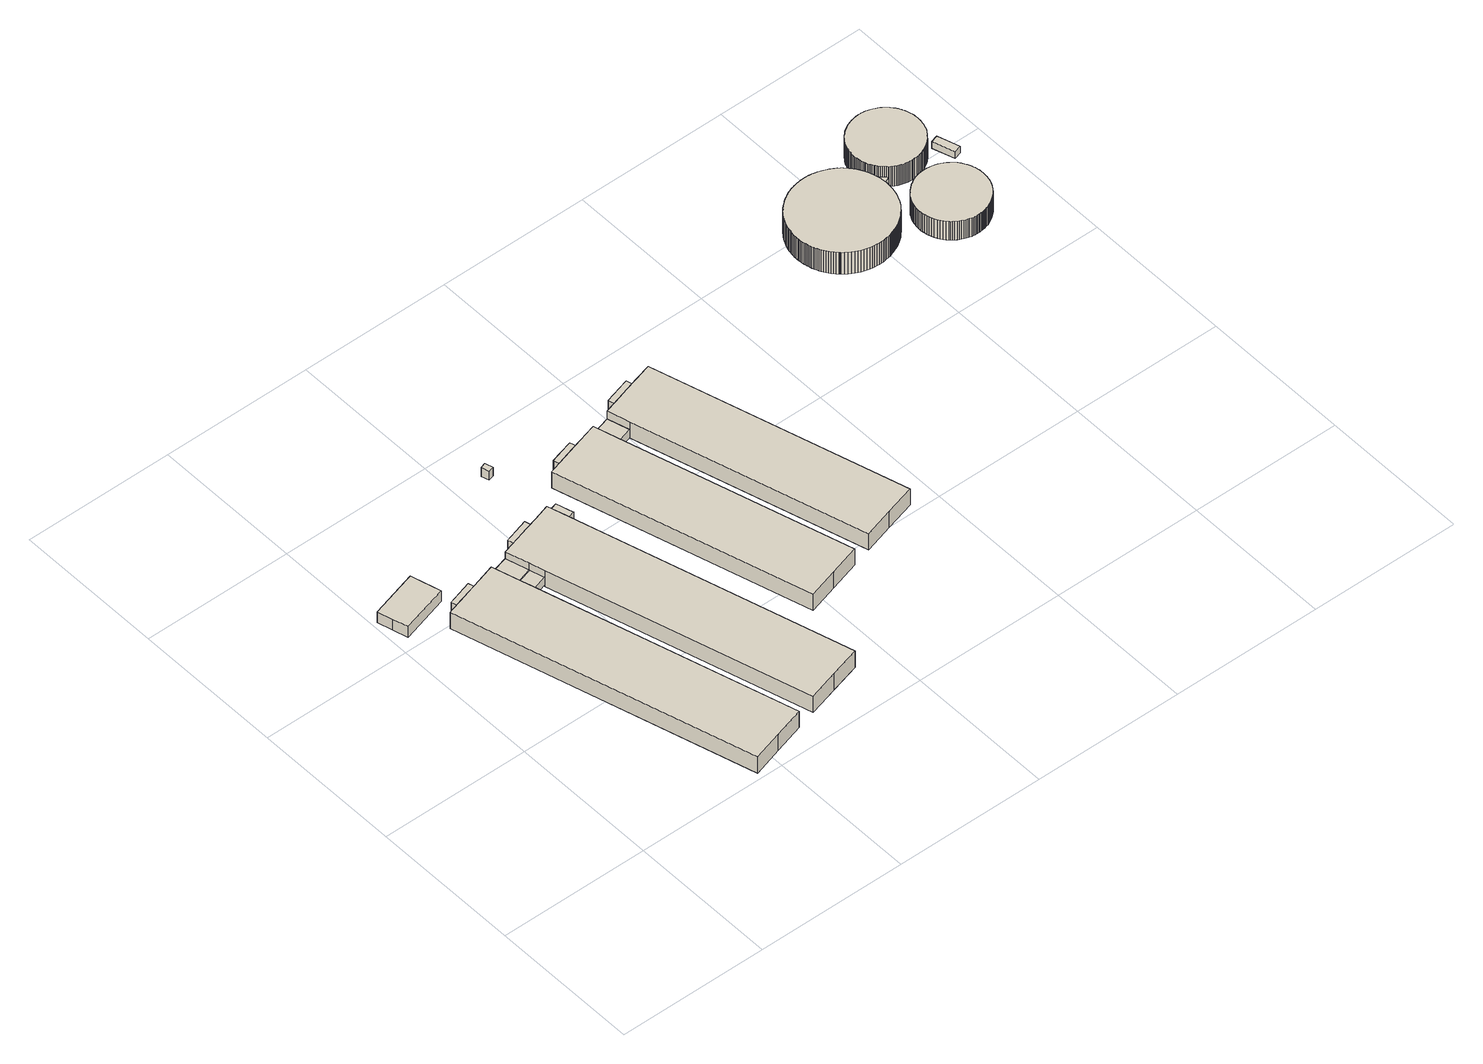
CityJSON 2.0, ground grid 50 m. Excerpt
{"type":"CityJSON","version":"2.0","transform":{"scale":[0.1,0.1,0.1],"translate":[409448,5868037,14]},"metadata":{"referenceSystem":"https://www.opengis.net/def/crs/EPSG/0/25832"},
"CityObjects":{
"building1":{"type":"Building","attributes":{"Gemeindeschluessel":"03454033","AbsoluteHoehe":"15.925","MittlereTraufHoehe":"20.019","Firsthoehe":"21.079","function":"31001_2720","roofType":"3100","measuredHeight":5.15},"address":[{"country":"Germany","locality":"Lorup"}],"geometry":[{"type":"MultiSurface","lod":"1","boundaries":[[[0,1,2,3,4,5,6]],[[7,8,9,10,11,12,13]],[[7,13,6,5]],[[8,7,5,4]],[[9,8,4,3]],[[10,9,3,2]],[[11,10,2,1]],[[12,11,1,0]],[[13,12,0,6]]]}]},
"building2":{"type":"Building","attributes":{"name":"Silos","Gemeindeschluessel":"03454033","AbsoluteHoehe":"16.427","MittlereTraufHoehe":"22.022","Firsthoehe":"24.726","function":"31001_2720","roofType":"3100","measuredHeight":8.3},"address":[{"country":"Germany","locality":"Lorup"}],"children":["building2-1","building2-2","building2-3","building2-4","building2-5"],"geometry":[{"type":"MultiSurface","lod":"1","boundaries":[[[14,15,16,17,18,19,20,21,22,23,24,25]],[[26,27,28,29,30,31,32,33,34,35,36,37]],[[26,37,25,24]],[[23,38,39,24]],[[28,27,23,22]],[[21,40,41,22]],[[20,42,40,21]],[[31,30,20,19]],[[18,43,44,19]],[[33,32,18,17]],[[34,33,17,16]],[[35,34,16,15]],[[36,35,15,14]],[[37,36,14,25]],[[38,27,26,39]],[[40,29,28,41]],[[30,29,40,42]],[[43,32,31,44]]]}]},
"building2-1":{"type":"BuildingPart","attributes":{"AbsoluteHoehe":"16.427","MittlereTraufHoehe":"22.25","Firsthoehe":"24.699","roofType":"3100","measuredHeight":8.27},"parents":["building2"],"geometry":[{"type":"MultiSurface","lod":"1","boundaries":[[[45,46,47,48,49,50,51,52,53,54]],[[55,56,57,58,59,60,61,62,63,64]],[[55,64,54,53]],[[52,65,66,53]],[[51,67,65,52]],[[58,57,51,50]],[[49,68,69,50]],[[60,59,49,48]],[[61,60,48,47]],[[62,61,47,46]],[[63,62,46,45]],[[64,63,45,54]],[[65,56,55,66]],[[57,56,65,67]],[[68,59,58,69]]]}]},
"building2-2":{"type":"BuildingPart","attributes":{"AbsoluteHoehe":"16.427","MittlereTraufHoehe":"20.248","Firsthoehe":"20.248","roofType":"1000","measuredHeight":3.82},"parents":["building2"],"geometry":[{"type":"MultiSurface","lod":"1","boundaries":[[[68,39,38,69]],[[27,26,59,58]],[[27,58,69,38]],[[59,26,39,68]],[[26,27,38,39]],[[58,59,68,69]]]}]},
"building2-3":{"type":"BuildingPart","attributes":{"AbsoluteHoehe":"16.427","MittlereTraufHoehe":"19.885","Firsthoehe":"20.865","roofType":"2100","measuredHeight":4.44},"parents":["building2"],"geometry":[{"type":"MultiSurface","lod":"1","boundaries":[[[43,70,71,72,44]],[[73,74,75,32,31]],[[73,31,44,72]],[[74,73,72,71]],[[75,74,71,70]],[[32,75,70,43]],[[31,32,43,44]]]}]},
"building2-4":{"type":"BuildingPart","attributes":{"BezugspunktDach":"4000","AbsoluteHoehe":"16.427","MittlereTraufHoehe":"19.927","Firsthoehe":"19.927","measuredHeight":3.5},"parents":["building2"],"geometry":[{"type":"MultiSurface","lod":"1","boundaries":[[[41,42,76,77]],[[78,30,28,79]],[[78,79,77,76]],[[30,78,76,42]],[[79,28,41,77]],[[41,28,29,40]],[[40,29,30,42]]]}]},
"building2-5":{"type":"BuildingPart","attributes":{"BezugspunktDach":"4000","AbsoluteHoehe":"16.427","MittlereTraufHoehe":"19.927","Firsthoehe":"19.927","measuredHeight":3.5},"parents":["building2"],"geometry":[{"type":"MultiSurface","lod":"1","boundaries":[[[66,67,80,81]],[[82,57,55,83]],[[82,83,81,80]],[[57,82,80,67]],[[83,55,66,81]],[[66,55,56,65]],[[65,56,57,67]]]}]},
"building3":{"type":"Building","attributes":{"Gemeindeschluessel":"03454033","AbsoluteHoehe":"17.089","MittlereTraufHoehe":"20.075","Firsthoehe":"20.075","function":"51009_1610","roofType":"1000","measuredHeight":2.99},"address":[{"country":"Germany","locality":"Lorup"}],"geometry":[{"type":"MultiSurface","lod":"1","boundaries":[[[84,85,86,87]],[[88,89,90,91]],[[88,91,87,86]],[[89,88,86,85]],[[90,89,85,84]],[[91,90,84,87]]]}]},
"building4":{"type":"Building","attributes":{"Gemeindeschluessel":"03454033","BezugspunktDach":"4000","AbsoluteHoehe":"16.338","MittlereTraufHoehe":"19.838","Firsthoehe":"19.838","function":"31001_2500","measuredHeight":3.5},"address":[{"country":"Germany","locality":"Lorup"}],"geometry":[{"type":"MultiSurface","lod":"1","boundaries":[[[92,93,94,95]],[[96,97,98,99]],[[96,99,95,94]],[[97,96,94,93]],[[98,97,93,92]],[[99,98,92,95]]]}]},
"building5":{"type":"Building","attributes":{"Gemeindeschluessel":"03454033","AbsoluteHoehe":"16.496","MittlereTraufHoehe":"22.461","Firsthoehe":"24.797","function":"31001_2720","roofType":"3100","measuredHeight":8.3},"address":[{"country":"Germany","locality":"Lorup"}],"children":["building5-1","building5-2","building5-3","building5-4"],"geometry":[{"type":"MultiSurface","lod":"1","boundaries":[[[100,101,102,103,104,105,106,107,108]],[[109,110,111,112,113,114,115,116,117]],[[109,117,108,107]],[[106,118,119,107]],[[105,120,118,106]],[[112,111,105,104]],[[103,121,122,104]],[[114,113,103,102]],[[115,114,102,101]],[[116,115,101,100]],[[117,116,100,108]],[[118,110,109,119]],[[111,110,118,120]],[[121,113,112,122]]]}]},
"building5-1":{"type":"BuildingPart","attributes":{"AbsoluteHoehe":"16.496","MittlereTraufHoehe":"19.736","Firsthoehe":"19.736","roofType":"1000","measuredHeight":3.24},"parents":["building5"],"geometry":[{"type":"MultiSurface","lod":"1","boundaries":[[[121,123,124,122]],[[125,126,113,112]],[[125,112,122,124]],[[113,126,123,121]],[[126,125,124,123]],[[112,113,121,122]]]}]},
"building5-2":{"type":"BuildingPart","attributes":{"AbsoluteHoehe":"16.496","MittlereTraufHoehe":"22.392","Firsthoehe":"24.784","roofType":"3100","measuredHeight":8.29},"parents":["building5"],"geometry":[{"type":"MultiSurface","lod":"1","boundaries":[[[127,128,129,130,131,132,133,134,135]],[[125,136,137,138,139,140,141,142,126]],[[134,124,123,135]],[[136,125,134,133]],[[132,143,144,133]],[[131,145,143,132]],[[139,138,131,130]],[[140,139,130,129]],[[141,140,129,128]],[[142,141,128,127]],[[126,142,127,135]],[[124,125,126,123]],[[143,137,136,144]],[[138,137,143,145]]]}]},
"building5-3":{"type":"BuildingPart","attributes":{"BezugspunktDach":"4000","AbsoluteHoehe":"16.496","MittlereTraufHoehe":"19.996","Firsthoehe":"19.996","measuredHeight":3.5},"parents":["building5"],"geometry":[{"type":"MultiSurface","lod":"1","boundaries":[[[119,120,146,147]],[[148,111,109,149]],[[148,149,147,146]],[[111,148,146,120]],[[149,109,119,147]],[[119,109,110,118]],[[118,110,111,120]]]}]},
"building5-4":{"type":"BuildingPart","attributes":{"BezugspunktDach":"4000","AbsoluteHoehe":"16.496","MittlereTraufHoehe":"19.996","Firsthoehe":"19.996","measuredHeight":3.5},"parents":["building5"],"geometry":[{"type":"MultiSurface","lod":"1","boundaries":[[[144,145,150,151]],[[152,138,136,153]],[[152,153,151,150]],[[138,152,150,145]],[[153,136,144,151]],[[144,136,137,143]],[[143,137,138,145]]]}]},
"building6":{"type":"Building","attributes":{"Gemeindeschluessel":"03454033","BezugspunktDach":"2200","AbsoluteHoehe":"14.421","MittlereTraufHoehe":"22.765","Firsthoehe":"22.765","function":"51003_1201","measuredHeight":8.34},"address":[{"country":"Germany","locality":"Lorup"}],"geometry":[{"type":"MultiSurface","lod":"1","boundaries":[[[154,155,156,157,158,159,160,161,162,163,164,165,166,167,168,169,170,171,172,173,174,175,176,177,178,179,180,181,182,183,184,185,186,187,188,189,190,191,192,193,194,195,196,197,198,199,200,201,202,203,204,205,206,207,208,209,210,211,212,213,214,215,216,217,218,219,220,221,222,223,224,225,226,227,228,229,230,231,232,233,234,235,236,237,238,239,240,241,242,243,244,245,246,247,248,249,250,251,252,253,254,255,256,257,258,259,260,261,262,263,264,265,266,267,268,269,270,271,272,273,274,275,276,277,278,279,280,281,282,283,284,285,286,287,288,289,290,291,292,293,294,295,296,297,298,299,300,301,302,303,304,305,306,307]],[[308,309,310,311,312,313,314,315,316,317,318,319,320,321,322,323,324,325,326,327,328,329,330,331,332,333,334,335,336,337,338,339,340,341,342,343,344,345,346,347,348,349,350,351,352,353,354,355,356,357,358,359,360,361,362,363,364,365,366,367,368,369,370,371,372,373,374,375,376,377,378,379,380,381,382,383,384,385,386,387,388,389,390,391,392,393,394,395,396,397,398,399,400,401,402,403,404,405,406,407,408,409,410,411,412,413,414,415,416,417,418,419,420,421,422,423,424,425,426,427,428,429,430,431,432,433,434,435,436,437,438,439,440,441,442,443,444,445,446,447,448,449,450,451,452,453,454,455,456,457,458,459,460,461]],[[308,461,307,306]],[[309,308,306,305]],[[310,309,305,304]],[[311,310,304,303]],[[312,311,303,302]],[[313,312,302,301]],[[314,313,301,300]],[[315,314,300,299]],[[316,315,299,298]],[[317,316,298,297]],[[318,317,297,296]],[[319,318,296,295]],[[320,319,295,294]],[[321,320,294,293]],[[322,321,293,292]],[[323,322,292,291]],[[324,323,291,290]],[[325,324,290,289]],[[326,325,289,288]],[[327,326,288,287]],[[328,327,287,286]],[[329,328,286,285]],[[330,329,285,284]],[[331,330,284,283]],[[332,331,283,282]],[[333,332,282,281]],[[334,333,281,280]],[[335,334,280,279]],[[336,335,279,278]],[[337,336,278,277]],[[338,337,277,276]],[[339,338,276,275]],[[340,339,275,274]],[[341,340,274,273]],[[342,341,273,272]],[[343,342,272,271]],[[344,343,271,270]],[[345,344,270,269]],[[346,345,269,268]],[[347,346,268,267]],[[348,347,267,266]],[[349,348,266,265]],[[350,349,265,264]],[[351,350,264,263]],[[352,351,263,262]],[[353,352,262,261]],[[354,353,261,260]],[[355,354,260,259]],[[356,355,259,258]],[[357,356,258,257]],[[358,357,257,256]],[[359,358,256,255]],[[360,359,255,254]],[[361,360,254,253]],[[362,361,253,252]],[[363,362,252,251]],[[364,363,251,250]],[[365,364,250,249]],[[366,365,249,248]],[[367,366,248,247]],[[368,367,247,246]],[[369,368,246,245]],[[370,369,245,244]],[[371,370,244,243]],[[372,371,243,242]],[[373,372,242,241]],[[374,373,241,240]],[[375,374,240,239]],[[376,375,239,238]],[[377,376,238,237]],[[378,377,237,236]],[[379,378,236,235]],[[380,379,235,234]],[[381,380,234,233]],[[382,381,233,232]],[[383,382,232,231]],[[384,383,231,230]],[[385,384,230,229]],[[386,385,229,228]],[[387,386,228,227]],[[388,387,227,226]],[[389,388,226,225]],[[390,389,225,224]],[[391,390,224,223]],[[392,391,223,222]],[[393,392,222,221]],[[394,393,221,220]],[[395,394,220,219]],[[396,395,219,218]],[[397,396,218,217]],[[398,397,217,216]],[[399,398,216,215]],[[400,399,215,214]],[[401,400,214,213]],[[402,401,213,212]],[[403,402,212,211]],[[404,403,211,210]],[[405,404,210,209]],[[406,405,209,208]],[[407,406,208,207]],[[408,407,207,206]],[[409,408,206,205]],[[410,409,205,204]],[[411,410,204,203]],[[412,411,203,202]],[[413,412,202,201]],[[414,413,201,200]],[[415,414,200,199]],[[416,415,199,198]],[[417,416,198,197]],[[418,417,197,196]],[[419,418,196,195]],[[420,419,195,194]],[[421,420,194,193]],[[422,421,193,192]],[[423,422,192,191]],[[424,423,191,190]],[[425,424,190,189]],[[426,425,189,188]],[[427,426,188,187]],[[428,427,187,186]],[[429,428,186,185]],[[430,429,185,184]],[[431,430,184,183]],[[432,431,183,182]],[[433,432,182,181]],[[434,433,181,180]],[[435,434,180,179]],[[436,435,179,178]],[[437,436,178,177]],[[438,437,177,176]],[[439,438,176,175]],[[440,439,175,174]],[[441,440,174,173]],[[442,441,173,172]],[[443,442,172,171]],[[444,443,171,170]],[[445,444,170,169]],[[446,445,169,168]],[[447,446,168,167]],[[448,447,167,166]],[[449,448,166,165]],[[450,449,165,164]],[[451,450,164,163]],[[452,451,163,162]],[[453,452,162,161]],[[454,453,161,160]],[[455,454,160,159]],[[456,455,159,158]],[[457,456,158,157]],[[458,457,157,156]],[[459,458,156,155]],[[460,459,155,154]],[[461,460,154,307]]]}]},
"building7":{"type":"Building","attributes":{"Gemeindeschluessel":"03454033","AbsoluteHoehe":"14.534","MittlereTraufHoehe":"17.962","Firsthoehe":"17.962","function":"31001_2500","roofType":"1000","measuredHeight":3.43},"address":[{"country":"Germany","locality":"Lorup"}],"geometry":[{"type":"MultiSurface","lod":"1","boundaries":[[[462,463,464,465,466,467,468,469,470,471,472,473,474,475,476,477,478,479,480,481,482,483,484,485,486,487,488,489,490,491,492,493,494,495,496,497]],[[498,499,500,501,502,503,504,505,506,507,508,509,510,511,512,513,514,515,516,517,518,519,520,521,522,523,524,525,526,527,528,529,530,531,532,533]],[[498,533,497,496]],[[499,498,496,495]],[[500,499,495,494]],[[501,500,494,493]],[[502,501,493,492]],[[503,502,492,491]],[[504,503,491,490]],[[505,504,490,489]],[[506,505,489,488]],[[507,506,488,487]],[[508,507,487,486]],[[509,508,486,485]],[[510,509,485,484]],[[511,510,484,483]],[[512,511,483,482]],[[513,512,482,481]],[[514,513,481,480]],[[515,514,480,479]],[[516,515,479,478]],[[517,516,478,477]],[[518,517,477,476]],[[519,518,476,475]],[[520,519,475,474]],[[521,520,474,473]],[[522,521,473,472]],[[523,522,472,471]],[[524,523,471,470]],[[525,524,470,469]],[[526,525,469,468]],[[527,526,468,467]],[[528,527,467,466]],[[529,528,466,465]],[[530,529,465,464]],[[531,530,464,463]],[[532,531,463,462]],[[533,532,462,497]]]}]},
"building8":{"type":"Building","attributes":{"Gemeindeschluessel":"03454033","BezugspunktDach":"2200","AbsoluteHoehe":"14.353","MittlereTraufHoehe":"21.626","Firsthoehe":"21.626","function":"51003_1201","measuredHeight":7.27},"address":[{"country":"Germany","locality":"Lorup"}],"geometry":[{"type":"MultiSurface","lod":"1","boundaries":[[[534,535,536,537,538,539,540,541,542,543,544,545,546,547,548,549,550,551,552,553,554,555,556,557,558,559,560,561,562,563,564,565,566,567,568,569,570,571,572,573,574,575,576,577,578,579,580,581,582,583,584,585,586,587,588,589,590,591,592,593,594,595,596,597,598,599,600,601,602,603,604,605,606,607,608,609,610,611,612,613,614,615,616,617,618,619,620,621,622,623,624,625,626,627,628,629,630,631,632,633,634,635,636,637,638,639,640,641,642,643,644,645,646,647,648,649,650,651,652,653,654,655,656,657]],[[658,659,660,661,662,663,664,665,666,667,668,669,670,671,672,673,674,675,676,677,678,679,680,681,682,683,684,685,686,687,688,689,690,691,692,693,694,695,696,697,698,699,700,701,702,703,704,705,706,707,708,709,710,711,712,713,714,715,716,717,718,719,720,721,722,723,724,725,726,727,728,729,730,731,732,733,734,735,736,737,738,739,740,741,742,743,744,745,746,747,748,749,750,751,752,753,754,755,756,757,758,759,760,761,762,763,764,765,766,767,768,769,770,771,772,773,774,775,776,777,778,779,780,781]],[[658,781,657,656]],[[659,658,656,655]],[[660,659,655,654]],[[661,660,654,653]],[[662,661,653,652]],[[663,662,652,651]],[[664,663,651,650]],[[665,664,650,649]],[[666,665,649,648]],[[667,666,648,647]],[[668,667,647,646]],[[669,668,646,645]],[[670,669,645,644]],[[671,670,644,643]],[[672,671,643,642]],[[673,672,642,641]],[[674,673,641,640]],[[675,674,640,639]],[[676,675,639,638]],[[677,676,638,637]],[[678,677,637,636]],[[679,678,636,635]],[[680,679,635,634]],[[681,680,634,633]],[[682,681,633,632]],[[683,682,632,631]],[[684,683,631,630]],[[685,684,630,629]],[[686,685,629,628]],[[687,686,628,627]],[[688,687,627,626]],[[689,688,626,625]],[[690,689,625,624]],[[691,690,624,623]],[[692,691,623,622]],[[693,692,622,621]],[[694,693,621,620]],[[695,694,620,619]],[[696,695,619,618]],[[697,696,618,617]],[[698,697,617,616]],[[699,698,616,615]],[[700,699,615,614]],[[701,700,614,613]],[[702,701,613,612]],[[703,702,612,611]],[[704,703,611,610]],[[705,704,610,609]],[[706,705,609,608]],[[707,706,608,607]],[[708,707,607,606]],[[709,708,606,605]],[[710,709,605,604]],[[711,710,604,603]],[[712,711,603,602]],[[713,712,602,601]],[[714,713,601,600]],[[715,714,600,599]],[[716,715,599,598]],[[717,716,598,597]],[[718,717,597,596]],[[719,718,596,595]],[[720,719,595,594]],[[721,720,594,593]],[[722,721,593,592]],[[723,722,592,591]],[[724,723,591,590]],[[725,724,590,589]],[[726,725,589,588]],[[727,726,588,587]],[[728,727,587,586]],[[729,728,586,585]],[[730,729,585,584]],[[731,730,584,583]],[[732,731,583,582]],[[733,732,582,581]],[[734,733,581,580]],[[735,734,580,579]],[[736,735,579,578]],[[737,736,578,577]],[[738,737,577,576]],[[739,738,576,575]],[[740,739,575,574]],[[741,740,574,573]],[[742,741,573,572]],[[743,742,572,571]],[[744,743,571,570]],[[745,744,570,569]],[[746,745,569,568]],[[747,746,568,567]],[[748,747,567,566]],[[749,748,566,565]],[[750,749,565,564]],[[751,750,564,563]],[[752,751,563,562]],[[753,752,562,561]],[[754,753,561,560]],[[755,754,560,559]],[[756,755,559,558]],[[757,756,558,557]],[[758,757,557,556]],[[759,758,556,555]],[[760,759,555,554]],[[761,760,554,553]],[[762,761,553,552]],[[763,762,552,551]],[[764,763,551,550]],[[765,764,550,549]],[[766,765,549,548]],[[767,766,548,547]],[[768,767,547,546]],[[769,768,546,545]],[[770,769,545,544]],[[771,770,544,543]],[[772,771,543,542]],[[773,772,542,541]],[[774,773,541,540]],[[775,774,540,539]],[[776,775,539,538]],[[777,776,538,537]],[[778,777,537,536]],[[779,778,536,535]],[[780,779,535,534]],[[781,780,534,657]]]}]},
"building9":{"type":"Building","attributes":{"Gemeindeschluessel":"03454033","BezugspunktDach":"2200","AbsoluteHoehe":"14.306","MittlereTraufHoehe":"22.139","Firsthoehe":"22.139","function":"51003_1201","measuredHeight":7.83},"address":[{"country":"Germany","locality":"Lorup"}],"geometry":[{"type":"MultiSurface","lod":"1","boundaries":[[[782,783,784,785,786,787,788,789,790,791,792,793,794,795,796,797,798,799,800,801,802,803,804,805,806,807,808,809,810,811,812,813,814,815,816,817,818,819,820,821,822,823,824,825,826,827,828,829,830,831,832,833,834,835,836,837,838,839,840,841,842,843,844,845,846,847,848,849,850,851,852,853,854,855,856,857,858,859,860,861,862,863,864,865,866,867,868,869,870,871,872,873,874,875,876,877,878,879,880,881,882,883,884,885,886,887,888,889,890,891,892,893,894,895,896,897,898,899,900,901,902,903,904,905,906,907,908,909,910,911]],[[912,913,914,915,916,917,918,919,920,921,922,923,924,925,926,927,928,929,930,931,932,933,934,935,936,937,938,939,940,941,942,943,944,945,946,947,948,949,950,951,952,953,954,955,956,957,958,959,960,961,962,963,964,965,966,967,968,969,970,971,972,973,974,975,976,977,978,979,980,981,982,983,984,985,986,987,988,989,990,991,992,993,994,995,996,997,998,999,1000,1001,1002,1003,1004,1005,1006,1007,1008,1009,1010,1011,1012,1013,1014,1015,1016,1017,1018,1019,1020,1021,1022,1023,1024,1025,1026,1027,1028,1029,1030,1031,1032,1033,1034,1035,1036,1037,1038,1039,1040,1041]],[[912,1041,911,910]],[[913,912,910,909]],[[914,913,909,908]],[[915,914,908,907]],[[916,915,907,906]],[[917,916,906,905]],[[918,917,905,904]],[[919,918,904,903]],[[920,919,903,902]],[[921,920,902,901]],[[922,921,901,900]],[[923,922,900,899]],[[924,923,899,898]],[[925,924,898,897]],[[926,925,897,896]],[[927,926,896,895]],[[928,927,895,894]],[[929,928,894,893]],[[930,929,893,892]],[[931,930,892,891]],[[932,931,891,890]],[[933,932,890,889]],[[934,933,889,888]],[[935,934,888,887]],[[936,935,887,886]],[[937,936,886,885]],[[938,937,885,884]],[[939,938,884,883]],[[940,939,883,882]],[[941,940,882,881]],[[942,941,881,880]],[[943,942,880,879]],[[944,943,879,878]],[[945,944,878,877]],[[946,945,877,876]],[[947,946,876,875]],[[948,947,875,874]],[[949,948,874,873]],[[950,949,873,872]],[[951,950,872,871]],[[952,951,871,870]],[[953,952,870,869]],[[954,953,869,868]],[[955,954,868,867]],[[956,955,867,866]],[[957,956,866,865]],[[958,957,865,864]],[[959,958,864,863]],[[960,959,863,862]],[[961,960,862,861]],[[962,961,861,860]],[[963,962,860,859]],[[964,963,859,858]],[[965,964,858,857]],[[966,965,857,856]],[[967,966,856,855]],[[968,967,855,854]],[[969,968,854,853]],[[970,969,853,852]],[[971,970,852,851]],[[972,971,851,850]],[[973,972,850,849]],[[974,973,849,848]],[[975,974,848,847]],[[976,975,847,846]],[[977,976,846,845]],[[978,977,845,844]],[[979,978,844,843]],[[980,979,843,842]],[[981,980,842,841]],[[982,981,841,840]],[[983,982,840,839]],[[984,983,839,838]],[[985,984,838,837]],[[986,985,837,836]],[[987,986,836,835]],[[988,987,835,834]],[[989,988,834,833]],[[990,989,833,832]],[[991,990,832,831]],[[992,991,831,830]],[[993,992,830,829]],[[994,993,829,828]],[[995,994,828,827]],[[996,995,827,826]],[[997,996,826,825]],[[998,997,825,824]],[[999,998,824,823]],[[1000,999,823,822]],[[1001,1000,822,821]],[[1002,1001,821,820]],[[1003,1002,820,819]],[[1004,1003,819,818]],[[1005,1004,818,817]],[[1006,1005,817,816]],[[1007,1006,816,815]],[[1008,1007,815,814]],[[1009,1008,814,813]],[[1010,1009,813,812]],[[1011,1010,812,811]],[[1012,1011,811,810]],[[1013,1012,810,809]],[[1014,1013,809,808]],[[1015,1014,808,807]],[[1016,1015,807,806]],[[1017,1016,806,805]],[[1018,1017,805,804]],[[1019,1018,804,803]],[[1020,1019,803,802]],[[1021,1020,802,801]],[[1022,1021,801,800]],[[1023,1022,800,799]],[[1024,1023,799,798]],[[1025,1024,798,797]],[[1026,1025,797,796]],[[1027,1026,796,795]],[[1028,1027,795,794]],[[1029,1028,794,793]],[[1030,1029,793,792]],[[1031,1030,792,791]],[[1032,1031,791,790]],[[1033,1032,790,789]],[[1034,1033,789,788]],[[1035,1034,788,787]],[[1036,1035,787,786]],[[1037,1036,786,785]],[[1038,1037,785,784]],[[1039,1038,784,783]],[[1040,1039,783,782]],[[1041,1040,782,911]]]}]},
"building10":{"type":"Building","attributes":{"Gemeindeschluessel":"03454033","AbsoluteHoehe":"14.574","MittlereTraufHoehe":"17.056","Firsthoehe":"17.315","function":"31001_2500","roofType":"5000","measuredHeight":2.74},"address":[{"country":"Germany","locality":"Lorup"}],"geometry":[{"type":"MultiSurface","lod":"1","boundaries":[[[1042,1043,1044,1045]],[[1046,1047,1048,1049]],[[1046,1049,1045,1044]],[[1047,1046,1044,1043]],[[1048,1047,1043,1042]],[[1049,1048,1042,1045]]]}]}
},
"vertices":[
[183,1104,62],[178,1122,62],[165,1171,62],[7,1126,62],[20,1077,62],[34,1028,62],[192,1073,62],[34,1028,19],[20,1077,19],[7,1126,19],[165,1171,19],[178,1122,19],[183,1104,19],[192,1073,19],
[685,82,88],[785,111,88],[885,139,88],[642,985,88],[622,1054,88],[606,1110,88],[550,1093,88],[506,1081,88],[468,1070,88],[406,1052,88],[428,976,88],[442,928,88],[428,976,24],[406,1052,24],[468,1070,24],[506,1081,24],[550,1093,24],[606,1110,24],[622,1054,24],[642,985,24],[885,139,24],[785,111,24],[685,82,24],[442,928,24],[406,1052,62],[428,976,62],[506,1081,59],[468,1070,59],[550,1093,59],[622,1054,60],[606,1110,60],
[418,5,88],[518,34,88],[618,64,88],[375,908,88],[361,956,88],[339,1033,88],[278,1015,88],[239,1004,88],[196,991,88],[140,975,88],[196,991,24],[239,1004,24],[278,1015,24],[339,1033,24],[361,956,24],[375,908,24],[618,64,24],[518,34,24],[418,5,24],[140,975,24],[239,1004,59],[196,991,59],[278,1015,59],[361,956,62],[339,1033,62],
[665,1066,60],[664,1067,60],[649,1122,60],[649,1122,24],[664,1067,24],[665,1066,24],
[540,1127,59],[458,1103,59],[540,1127,24],[458,1103,24],
[268,1048,59],[186,1024,59],[268,1048,24],[186,1024,24],
[361,956,61],[375,908,61],[442,928,61],[428,976,61],[442,928,31],[375,908,31],[361,956,31],[428,976,31],
[593,1337,58],[611,1342,58],[603,1368,58],[585,1362,58],[603,1368,23],[611,1342,23],[593,1337,23],[585,1362,23],
[939,378,88],[1039,407,88],[1139,436,88],[922,1188,88],[902,1260,88],[840,1242,88],[802,1231,88],[761,1219,88],[702,1202,88],[761,1219,25],[802,1231,25],[840,1242,25],[902,1260,25],[922,1188,25],[1139,436,25],[1039,407,25],[939,378,25],[702,1202,25],[802,1231,60],[761,1219,60],[840,1242,60],[922,1188,57],[902,1260,57],
[989,1208,57],[969,1279,57],[969,1279,25],[989,1208,25],
[1206,455,88],[1305,483,88],[1404,511,88],[1166,1336,88],[1112,1320,88],[1067,1308,88],[1025,1295,88],[969,1279,88],[989,1208,88],[1025,1295,25],[1067,1308,25],[1112,1320,25],[1166,1336,25],[1404,511,25],[1305,483,25],[1206,455,25],[1067,1308,60],[1025,1295,60],[1112,1320,60],
[830,1275,60],[752,1252,60],[830,1275,25],[752,1252,25],
[1102,1354,60],[1016,1329,60],[1102,1354,25],[1016,1329,25],
[1797,1434,88],[1797,1428,88],[1798,1422,88],[1799,1416,88],[1800,1411,88],[1801,1406,88],[1802,1401,88],[1804,1396,88],[1805,1390,88],[1807,1385,88],[1809,1380,88],[1812,1375,88],[1814,1369,88],[1817,1364,88],[1820,1358,88],[1824,1353,88],[1828,1347,88],[1832,1341,88],[1837,1336,88],[1842,1330,88],[1847,1325,88],[1849,1323,88],[1851,1321,88],[1859,1315,88],[1866,1309,88],[1874,1304,88],[1883,1299,88],[1891,1295,88],[1899,1292,88],[1907,1289,88],[1916,1286,88],[1924,1284,88],[1932,1283,88],[1940,1282,88],[1948,1281,88],[1956,1281,88],[1963,1281,88],[1970,1281,88],[1977,1282,88],[1984,1283,88],[1991,1284,88],[1997,1285,88],[2003,1287,88],[2009,1289,88],[2014,1291,88],[2019,1293,88],[2025,1295,88],[2029,1297,88],[2034,1299,88],[2039,1302,88],[2043,1305,88],[2048,1307,88],[2052,1311,88],[2057,1314,88],[2062,1318,88],[2067,1322,88],[2071,1326,88],[2076,1331,88],[2081,1336,88],[2085,1342,88],[2089,1347,88],[2094,1353,88],[2098,1360,88],[2102,1367,88],[2105,1374,88],[2109,1382,88],[2112,1390,88],[2114,1398,88],[2116,1406,88],[2118,1415,88],[2119,1424,88],[2120,1434,88],[2121,1443,88],[2120,1453,88],[2119,1463,88],[2119,1466,88],[2118,1471,88],[2117,1477,88],[2115,1483,88],[2114,1489,88],[2112,1494,88],[2110,1499,88],[2109,1504,88],[2106,1509,88],[2104,1514,88],[2102,1518,88],[2099,1523,88],[2096,1528,88],[2093,1533,88],[2090,1538,88],[2086,1543,88],[2083,1547,88],[2079,1551,88],[2075,1555,88],[2071,1559,88],[2067,1563,88],[2062,1567,88],[2058,1570,88],[2054,1574,88],[2050,1577,88],[2045,1579,88],[2041,1582,88],[2036,1585,88],[2031,1587,88],[2026,1590,88],[2020,1592,88],[2014,1594,88],[2010,1596,88],[2003,1598,88],[1995,1600,88],[1987,1602,88],[1979,1603,88],[1971,1604,88],[1963,1604,88],[1956,1604,88],[1949,1604,88],[1942,1603,88],[1935,1602,88],[1928,1601,88],[1922,1600,88],[1916,1598,88],[1910,1597,88],[1905,1595,88],[1899,1593,88],[1894,1591,88],[1889,1589,88],[1885,1586,88],[1880,1584,88],[1876,1581,88],[1871,1578,88],[1866,1575,88],[1861,1572,88],[1857,1568,88],[1852,1564,88],[1847,1560,88],[1842,1555,88],[1838,1550,88],[1833,1545,88],[1829,1539,88],[1824,1533,88],[1820,1526,88],[1816,1520,88],[1813,1512,88],[1809,1505,88],[1806,1497,88],[1804,1490,88],[1803,1488,88],[1801,1481,88],[1800,1474,88],[1799,1467,88],[1798,1460,88],[1797,1453,88],[1797,1446,88],[1797,1440,88],[1797,1446,4],[1797,1453,4],[1798,1460,4],[1799,1467,4],[1800,1474,4],[1801,1481,4],[1803,1488,4],[1804,1490,4],[1806,1497,4],[1809,1505,4],[1813,1512,4],[1816,1520,4],[1820,1526,4],[1824,1533,4],[1829,1539,4],[1833,1545,4],[1838,1550,4],[1842,1555,4],[1847,1560,4],[1852,1564,4],[1857,1568,4],[1861,1572,4],[1866,1575,4],[1871,1578,4],[1876,1581,4],[1880,1584,4],[1885,1586,4],[1889,1589,4],[1894,1591,4],[1899,1593,4],[1905,1595,4],[1910,1597,4],[1916,1598,4],[1922,1600,4],[1928,1601,4],[1935,1602,4],[1942,1603,4],[1949,1604,4],[1956,1604,4],[1963,1604,4],[1971,1604,4],[1979,1603,4],[1987,1602,4],[1995,1600,4],[2003,1598,4],[2010,1596,4],[2014,1594,4],[2020,1592,4],[2026,1590,4],[2031,1587,4],[2036,1585,4],[2041,1582,4],[2045,1579,4],[2050,1577,4],[2054,1574,4],[2058,1570,4],[2062,1567,4],[2067,1563,4],[2071,1559,4],[2075,1555,4],[2079,1551,4],[2083,1547,4],[2086,1543,4],[2090,1538,4],[2093,1533,4],[2096,1528,4],[2099,1523,4],[2102,1518,4],[2104,1514,4],[2106,1509,4],[2109,1504,4],[2110,1499,4],[2112,1494,4],[2114,1489,4],[2115,1483,4],[2117,1477,4],[2118,1471,4],[2119,1466,4],[2119,1463,4],[2120,1453,4],[2121,1443,4],[2120,1434,4],[2119,1424,4],[2118,1415,4],[2116,1406,4],[2114,1398,4],[2112,1390,4],[2109,1382,4],[2105,1374,4],[2102,1367,4],[2098,1360,4],[2094,1353,4],[2089,1347,4],[2085,1342,4],[2081,1336,4],[2076,1331,4],[2071,1326,4],[2067,1322,4],[2062,1318,4],[2057,1314,4],[2052,1311,4],[2048,1307,4],[2043,1305,4],[2039,1302,4],[2034,1299,4],[2029,1297,4],[2025,1295,4],[2019,1293,4],[2014,1291,4],[2009,1289,4],[2003,1287,4],[1997,1285,4],[1991,1284,4],[1984,1283,4],[1977,1282,4],[1970,1281,4],[1963,1281,4],[1956,1281,4],[1948,1281,4],[1940,1282,4],[1932,1283,4],[1924,1284,4],[1916,1286,4],[1907,1289,4],[1899,1292,4],[1891,1295,4],[1883,1299,4],[1874,1304,4],[1866,1309,4],[1859,1315,4],[1851,1321,4],[1849,1323,4],[1847,1325,4],[1842,1330,4],[1837,1336,4],[1832,1341,4],[1828,1347,4],[1824,1353,4],[1820,1358,4],[1817,1364,4],[1814,1369,4],[1812,1375,4],[1809,1380,4],[1807,1385,4],[1805,1390,4],[1804,1396,4],[1802,1401,4],[1801,1406,4],[1800,1411,4],[1799,1416,4],[1798,1422,4],[1797,1428,4],[1797,1434,4],[1797,1440,4],
[2083,1547,40],[2086,1543,40],[2090,1538,40],[2093,1533,40],[2096,1528,40],[2099,1523,40],[2102,1518,40],[2104,1514,40],[2106,1509,40],[2109,1504,40],[2110,1499,40],[2112,1494,40],[2114,1489,40],[2115,1483,40],[2117,1477,40],[2118,1471,40],[2119,1466,40],[2169,1491,40],[2165,1495,40],[2161,1499,40],[2157,1502,40],[2153,1506,40],[2150,1510,40],[2147,1514,40],[2144,1518,40],[2142,1521,40],[2139,1525,40],[2137,1529,40],[2135,1533,40],[2133,1537,40],[2131,1542,40],[2130,1546,40],[2128,1551,40],[2127,1557,40],[2126,1562,40],[2125,1568,40],[2126,1562,5],[2127,1557,5],[2128,1551,5],[2130,1546,5],[2131,1542,5],[2133,1537,5],[2135,1533,5],[2137,1529,5],[2139,1525,5],[2142,1521,5],[2144,1518,5],[2147,1514,5],[2150,1510,5],[2153,1506,5],[2157,1502,5],[2161,1499,5],[2165,1495,5],[2169,1491,5],[2119,1466,5],[2118,1471,5],[2117,1477,5],[2115,1483,5],[2114,1489,5],[2112,1494,5],[2110,1499,5],[2109,1504,5],[2106,1509,5],[2104,1514,5],[2102,1518,5],[2099,1523,5],[2096,1528,5],[2093,1533,5],[2090,1538,5],[2086,1543,5],[2083,1547,5],[2125,1568,5],
[2127,1298,76],[2128,1291,76],[2129,1283,76],[2131,1276,76],[2134,1268,76],[2137,1261,76],[2141,1253,76],[2145,1246,76],[2150,1239,76],[2155,1233,76],[2161,1227,76],[2164,1224,76],[2168,1221,76],[2173,1217,76],[2179,1213,76],[2184,1210,76],[2190,1207,76],[2196,1204,76],[2201,1202,76],[2207,1200,76],[2212,1199,76],[2218,1197,76],[2223,1196,76],[2228,1196,76],[2233,1195,76],[2237,1195,76],[2242,1195,76],[2246,1195,76],[2251,1196,76],[2255,1196,76],[2260,1197,76],[2264,1198,76],[2269,1199,76],[2274,1201,76],[2280,1202,76],[2285,1204,76],[2290,1207,76],[2295,1210,76],[2301,1213,76],[2306,1216,76],[2311,1220,76],[2317,1225,76],[2322,1230,76],[2325,1233,76],[2328,1236,76],[2331,1241,76],[2334,1246,76],[2337,1250,76],[2340,1255,76],[2342,1259,76],[2344,1264,76],[2346,1268,76],[2348,1272,76],[2349,1276,76],[2350,1281,76],[2351,1285,76],[2352,1290,76],[2353,1294,76],[2353,1300,76],[2353,1305,76],[2354,1310,76],[2353,1316,76],[2353,1322,76],[2352,1326,76],[2352,1327,76],[2351,1333,76],[2350,1338,76],[2348,1343,76],[2347,1348,76],[2345,1352,76],[2343,1356,76],[2341,1361,76],[2339,1364,76],[2337,1368,76],[2334,1372,76],[2332,1376,76],[2329,1380,76],[2326,1384,76],[2322,1387,76],[2318,1391,76],[2314,1395,76],[2313,1396,76],[2310,1398,76],[2303,1403,76],[2296,1408,76],[2289,1412,76],[2281,1415,76],[2273,1418,76],[2265,1420,76],[2258,1421,76],[2250,1422,76],[2242,1423,76],[2235,1422,76],[2228,1422,76],[2221,1421,76],[2214,1420,76],[2207,1418,76],[2201,1416,76],[2195,1414,76],[2190,1411,76],[2185,1408,76],[2180,1405,76],[2175,1403,76],[2171,1399,76],[2167,1396,76],[2164,1393,76],[2160,1390,76],[2157,1387,76],[2154,1383,76],[2151,1380,76],[2149,1377,76],[2146,1373,76],[2143,1369,76],[2141,1364,76],[2138,1360,76],[2136,1355,76],[2134,1350,76],[2132,1344,76],[2130,1338,76],[2129,1332,76],[2127,1326,76],[2127,1319,76],[2126,1312,76],[2126,1305,76],[2126,1312,4],[2127,1319,4],[2127,1326,4],[2129,1332,4],[2130,1338,4],[2132,1344,4],[2134,1350,4],[2136,1355,4],[2138,1360,4],[2141,1364,4],[2143,1369,4],[2146,1373,4],[2149,1377,4],[2151,1380,4],[2154,1383,4],[2157,1387,4],[2160,1390,4],[2164,1393,4],[2167,1396,4],[2171,1399,4],[2175,1403,4],[2180,1405,4],[2185,1408,4],[2190,1411,4],[2195,1414,4],[2201,1416,4],[2207,1418,4],[2214,1420,4],[2221,1421,4],[2228,1422,4],[2235,1422,4],[2242,1423,4],[2250,1422,4],[2258,1421,4],[2265,1420,4],[2273,1418,4],[2281,1415,4],[2289,1412,4],[2296,1408,4],[2303,1403,4],[2310,1398,4],[2313,1396,4],[2314,1395,4],[2318,1391,4],[2322,1387,4],[2326,1384,4],[2329,1380,4],[2332,1376,4],[2334,1372,4],[2337,1368,4],[2339,1364,4],[2341,1361,4],[2343,1356,4],[2345,1352,4],[2347,1348,4],[2348,1343,4],[2350,1338,4],[2351,1333,4],[2352,1327,4],[2352,1326,4],[2353,1322,4],[2353,1316,4],[2354,1310,4],[2353,1305,4],[2353,1300,4],[2353,1294,4],[2352,1290,4],[2351,1285,4],[2350,1281,4],[2349,1276,4],[2348,1272,4],[2346,1268,4],[2344,1264,4],[2342,1259,4],[2340,1255,4],[2337,1250,4],[2334,1246,4],[2331,1241,4],[2328,1236,4],[2325,1233,4],[2322,1230,4],[2317,1225,4],[2311,1220,4],[2306,1216,4],[2301,1213,4],[2295,1210,4],[2290,1207,4],[2285,1204,4],[2280,1202,4],[2274,1201,4],[2269,1199,4],[2264,1198,4],[2260,1197,4],[2255,1196,4],[2251,1196,4],[2246,1195,4],[2242,1195,4],[2237,1195,4],[2233,1195,4],[2228,1196,4],[2223,1196,4],[2218,1197,4],[2212,1199,4],[2207,1200,4],[2201,1202,4],[2196,1204,4],[2190,1207,4],[2184,1210,4],[2179,1213,4],[2173,1217,4],[2168,1221,4],[2164,1224,4],[2161,1227,4],[2155,1233,4],[2150,1239,4],[2145,1246,4],[2141,1253,4],[2137,1261,4],[2134,1268,4],[2131,1276,4],[2129,1283,4],[2128,1291,4],[2127,1298,4],[2126,1305,4],
[2124,1578,81],[2124,1573,81],[2125,1568,81],[2126,1562,81],[2127,1557,81],[2128,1551,81],[2130,1546,81],[2131,1542,81],[2133,1537,81],[2135,1533,81],[2137,1529,81],[2139,1525,81],[2142,1521,81],[2144,1518,81],[2147,1514,81],[2150,1510,81],[2153,1506,81],[2157,1502,81],[2161,1499,81],[2165,1495,81],[2169,1491,81],[2170,1490,81],[2175,1487,81],[2179,1485,81],[2184,1482,81],[2188,1480,81],[2192,1478,81],[2196,1476,81],[2201,1475,81],[2205,1473,81],[2209,1472,81],[2214,1471,81],[2218,1470,81],[2223,1469,81],[2229,1469,81],[2234,1468,81],[2235,1468,81],[2238,1468,81],[2245,1469,81],[2253,1469,81],[2260,1471,81],[2267,1472,81],[2274,1474,81],[2281,1477,81],[2287,1479,81],[2292,1482,81],[2298,1486,81],[2303,1489,81],[2308,1492,81],[2312,1496,81],[2316,1499,81],[2320,1503,81],[2323,1507,81],[2326,1511,81],[2329,1514,81],[2332,1518,81],[2334,1522,81],[2336,1525,81],[2339,1529,81],[2341,1533,81],[2343,1538,81],[2344,1543,81],[2346,1548,81],[2348,1553,81],[2349,1558,81],[2350,1564,81],[2351,1570,81],[2351,1576,81],[2352,1583,81],[2351,1589,81],[2351,1596,81],[2350,1603,81],[2348,1610,81],[2346,1617,81],[2343,1625,81],[2340,1632,81],[2339,1634,81],[2338,1636,81],[2334,1643,81],[2330,1649,81],[2325,1655,81],[2320,1661,81],[2315,1666,81],[2310,1670,81],[2304,1675,81],[2299,1678,81],[2293,1682,81],[2288,1684,81],[2282,1687,81],[2277,1689,81],[2271,1691,81],[2266,1692,81],[2261,1694,81],[2256,1695,81],[2251,1695,81],[2247,1696,81],[2242,1696,81],[2238,1696,81],[2234,1696,81],[2229,1696,81],[2224,1695,81],[2220,1695,81],[2215,1694,81],[2209,1692,81],[2204,1691,81],[2199,1689,81],[2193,1687,81],[2188,1685,81],[2182,1682,81],[2177,1678,81],[2171,1675,81],[2166,1671,81],[2161,1666,81],[2155,1661,81],[2150,1655,81],[2146,1649,81],[2141,1643,81],[2137,1636,81],[2136,1634,81],[2134,1629,81],[2132,1624,81],[2130,1620,81],[2129,1615,81],[2127,1610,81],[2126,1606,81],[2126,1602,81],[2125,1598,81],[2124,1593,81],[2124,1588,81],[2124,1583,81],[2124,1588,3],[2124,1593,3],[2125,1598,3],[2126,1602,3],[2126,1606,3],[2127,1610,3],[2129,1615,3],[2130,1620,3],[2132,1624,3],[2134,1629,3],[2136,1634,3],[2137,1636,3],[2141,1643,3],[2146,1649,3],[2150,1655,3],[2155,1661,3],[2161,1666,3],[2166,1671,3],[2171,1675,3],[2177,1678,3],[2182,1682,3],[2188,1685,3],[2193,1687,3],[2199,1689,3],[2204,1691,3],[2209,1692,3],[2215,1694,3],[2220,1695,3],[2224,1695,3],[2229,1696,3],[2234,1696,3],[2238,1696,3],[2242,1696,3],[2247,1696,3],[2251,1695,3],[2256,1695,3],[2261,1694,3],[2266,1692,3],[2271,1691,3],[2277,1689,3],[2282,1687,3],[2288,1684,3],[2293,1682,3],[2299,1678,3],[2304,1675,3],[2310,1670,3],[2315,1666,3],[2320,1661,3],[2325,1655,3],[2330,1649,3],[2334,1643,3],[2338,1636,3],[2339,1634,3],[2340,1632,3],[2343,1625,3],[2346,1617,3],[2348,1610,3],[2350,1603,3],[2351,1596,3],[2351,1589,3],[2352,1583,3],[2351,1576,3],[2351,1570,3],[2350,1564,3],[2349,1558,3],[2348,1553,3],[2346,1548,3],[2344,1543,3],[2343,1538,3],[2341,1533,3],[2339,1529,3],[2336,1525,3],[2334,1522,3],[2332,1518,3],[2329,1514,3],[2326,1511,3],[2323,1507,3],[2320,1503,3],[2316,1499,3],[2312,1496,3],[2308,1492,3],[2303,1489,3],[2298,1486,3],[2292,1482,3],[2287,1479,3],[2281,1477,3],[2274,1474,3],[2267,1472,3],[2260,1471,3],[2253,1469,3],[2245,1469,3],[2238,1468,3],[2235,1468,3],[2234,1468,3],[2229,1469,3],[2223,1469,3],[2218,1470,3],[2214,1471,3],[2209,1472,3],[2205,1473,3],[2201,1475,3],[2196,1476,3],[2192,1478,3],[2188,1480,3],[2184,1482,3],[2179,1485,3],[2175,1487,3],[2170,1490,3],[2169,1491,3],[2165,1495,3],[2161,1499,3],[2157,1502,3],[2153,1506,3],[2150,1510,3],[2147,1514,3],[2144,1518,3],[2142,1521,3],[2139,1525,3],[2137,1529,3],[2135,1533,3],[2133,1537,3],[2131,1542,3],[2130,1546,3],[2128,1551,3],[2127,1557,3],[2126,1562,3],[2125,1568,3],[2124,1573,3],[2124,1578,3],[2124,1583,3],
[2353,1523,32],[2376,1451,32],[2400,1459,32],[2377,1530,32],[2400,1459,6],[2376,1451,6],[2353,1523,6],[2377,1530,6]
]}
